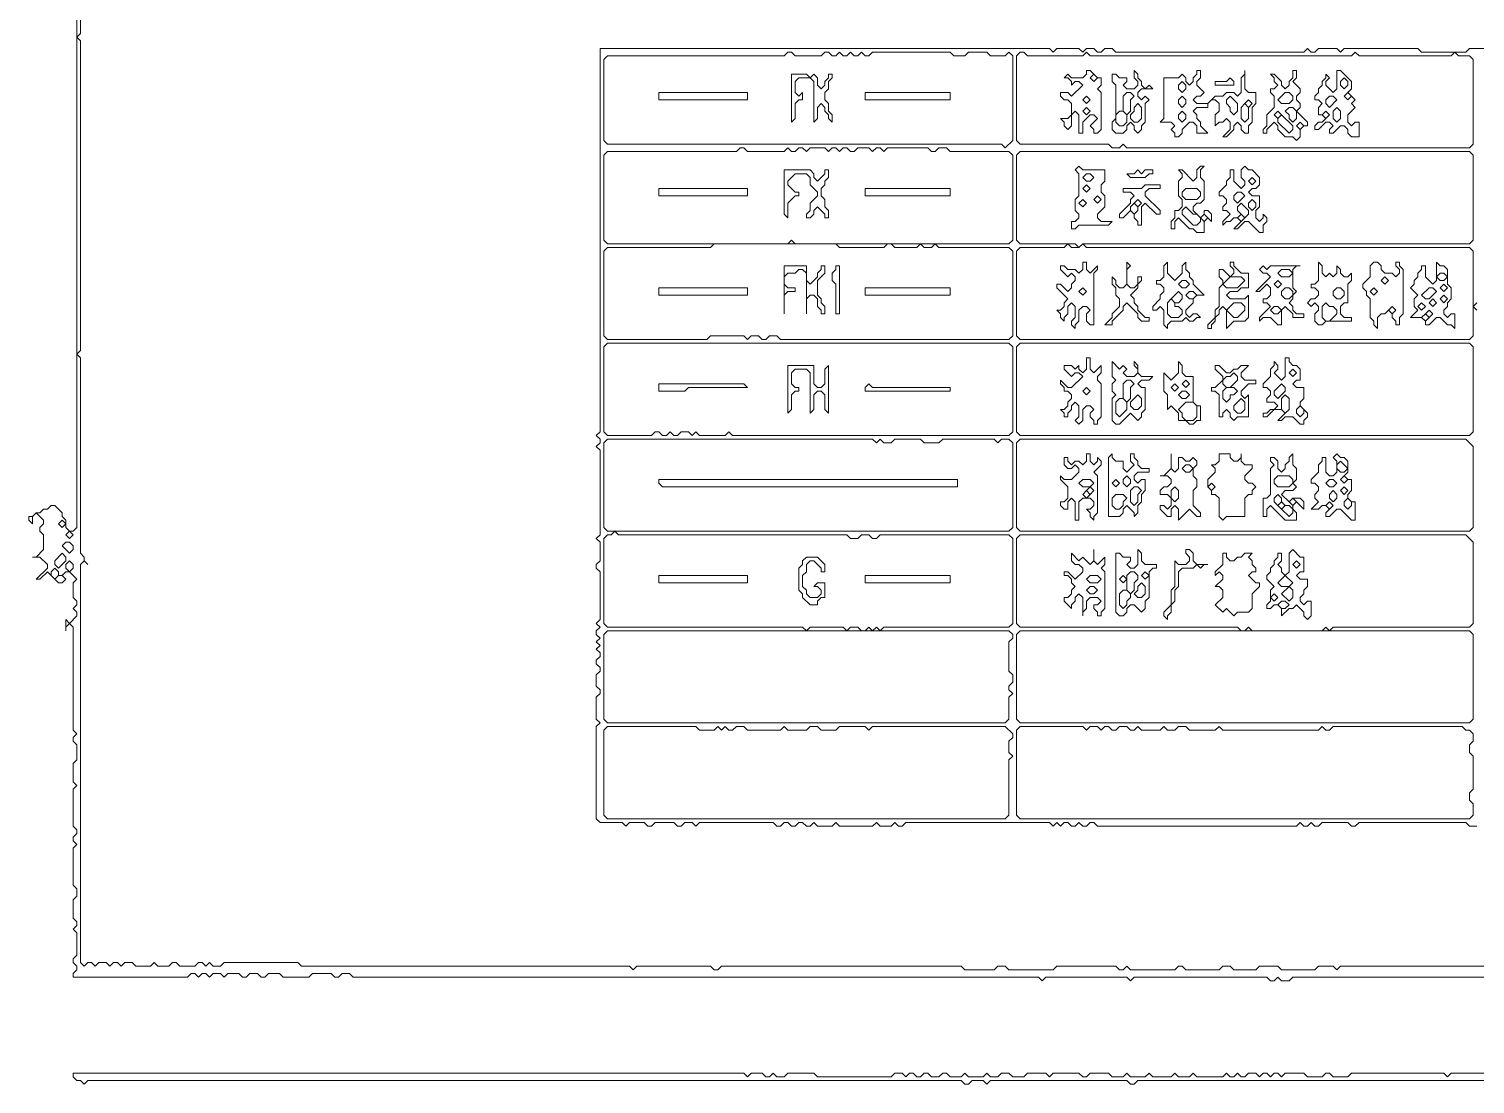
# Model space of a CAD drawing. Extents: x 4 to 2473, y 19 to 1752.
# Drawn here: x 11 to 403.5, y 19 to 305.3 of the extents above; entities that cross this region are included whole.
import ezdxf

# ---------------------------------------------------------------- set-up
doc = ezdxf.new("R2010")
doc.units = 0
doc.layers.add('TRACE_CURVE', color=3, linetype='Continuous', lineweight=0)
doc.layers.add('TRACE_TEXT_SYMBOL', color=6, linetype='Continuous', lineweight=0)

msp = doc.modelspace()

# ---------------------------------------------------------------- linework, layer by layer
at = {"layer": 'TRACE_CURVE', "color": 3}
for points in [[(24, 595), (24, 170), (23, 169), (22, 169), (21, 170)], [(64, 52), (63, 51), (61, 51), (60, 52), (59, 51), (58, 52), (57, 52), (56, 51), (52, 51), (51, 52), (50, 52), (49, 51), (46, 51), (45, 52), (44, 51), (40, 51), (39, 52), (37, 52), (36, 51), (35, 52), (34, 52), (33, 51), (32, 52), (30, 52), (29, 51), (28, 52), (27, 52), (26, 51), (25, 52), (25, 160), (26, 161), (27, 160), (26, 161), (26, 162), (25, 163), (25, 216), (24, 217), (25, 218), (25, 302), (24, 303), (25, 304), (25, 554)], [(624, 300), (402, 300), (401, 299), (389, 299), (388, 300), (368, 300), (367, 299), (366, 300), (361, 300), (360, 299), (359, 299), (358, 300), (357, 299), (306, 299), (305, 300), (303, 300), (302, 299), (301, 299), (300, 300), (298, 300), (297, 299), (296, 300), (290, 300), (289, 299), (288, 300), (166, 300), (166, 196), (165, 195), (166, 194), (166, 193), (165, 192), (166, 191), (166, 168), (165, 167), (166, 166), (166, 161), (165, 160), (165, 159), (166, 158), (166, 145), (165, 144), (166, 143), (165, 142), (165, 141), (166, 140), (165, 139), (166, 138), (165, 137), (166, 136), (166, 135), (165, 134), (165, 133), (166, 132), (166, 131), (165, 130), (165, 127), (166, 126), (166, 125), (165, 124), (165, 118), (166, 117), (165, 116), (165, 91)], [(404, 229), (403, 230), (404, 231)], [(21, 170), (21, 172), (20, 173), (20, 174), (18, 176), (17, 176), (16, 175), (15, 175), (14, 174), (13, 174), (12, 173), (11, 173), (11, 172), (12, 171), (12, 173), (13, 174), (15, 172), (15, 171), (14, 170), (14, 169), (15, 168), (15, 164), (13, 162), (12, 162), (14, 162), (16, 160), (16, 159), (13, 156), (14, 156), (16, 158), (19, 155), (20, 155), (21, 156), (20, 157), (21, 158), (22, 158), (24, 156), (23, 155), (23, 151), (24, 150), (24, 149), (23, 148), (24, 147), (24, 146), (22, 144), (21, 145), (21, 142), (21, 143), (22, 144), (23, 143), (23, 115), (24, 114), (23, 113), (23, 112), (24, 111), (24, 107), (23, 106), (23, 101), (24, 100), (23, 99), (23, 89), (24, 88), (24, 87), (23, 86)], [(165, 91), (166, 90), (172, 90), (173, 89), (174, 90), (178, 90), (179, 89), (180, 89), (181, 90), (186, 90), (187, 89), (188, 89), (189, 90), (191, 90), (192, 89), (193, 90), (213, 90), (214, 89), (215, 89), (216, 90), (217, 90), (218, 89), (219, 89), (220, 90), (221, 90), (222, 89), (223, 89), (224, 90), (225, 89), (229, 89), (230, 90), (231, 89), (240, 89), (241, 90), (242, 89), (245, 89), (246, 90), (247, 89), (248, 89), (249, 90), (288, 90), (289, 89), (290, 90), (291, 89), (292, 90), (293, 90), (294, 89), (295, 89), (296, 90), (297, 89), (298, 89), (299, 90), (300, 90), (301, 89), (355, 89), (356, 90), (357, 89), (358, 89), (359, 90), (360, 89), (361, 89), (362, 90), (369, 90), (370, 89)], [(370, 89), (371, 89), (372, 90), (401, 90), (402, 89), (404, 89)], [(23, 86), (23, 85), (24, 84), (23, 83), (23, 73), (24, 72), (24, 70), (23, 69), (23, 64), (24, 63), (24, 62), (23, 61), (24, 60), (24, 54), (23, 53), (23, 52), (24, 51), (24, 50), (23, 49), (23, 48), (54, 48), (55, 49), (56, 49), (57, 48), (58, 49), (59, 49), (60, 48), (61, 49), (63, 49), (64, 48), (65, 49), (68, 49), (69, 48), (70, 48), (71, 49), (73, 49), (74, 48), (75, 48), (76, 49), (79, 49), (80, 48), (87, 48), (88, 49), (93, 49), (94, 48), (95, 48), (96, 49), (98, 49), (99, 48), (285, 48), (286, 47), (287, 48), (309, 48), (310, 47), (311, 48), (347, 48), (348, 47), (349, 47), (350, 48), (351, 47), (353, 47), (354, 48), (525, 48)], [(605, 51), (367, 51), (366, 50), (365, 51), (361, 51), (360, 50), (351, 50), (350, 51), (345, 51), (344, 50), (338, 50), (337, 51), (335, 51), (334, 50), (325, 50), (324, 51), (323, 51), (322, 50), (310, 50), (309, 51), (308, 50), (307, 50), (306, 51), (290, 51), (289, 50), (277, 50), (276, 51), (274, 51), (273, 50), (265, 50), (264, 51), (199, 51), (198, 50), (197, 50), (196, 51), (176, 51), (175, 50), (174, 51), (85, 51), (84, 52), (64, 52)], [(321, 21), (316, 21), (315, 22), (314, 21), (310, 21), (309, 22), (308, 21), (305, 21), (304, 22), (299, 22), (298, 21), (297, 21), (296, 22), (289, 22), (288, 21), (287, 22), (282, 22), (281, 21), (278, 21), (277, 22), (275, 22), (274, 21), (272, 21), (271, 22), (270, 21), (266, 21), (265, 22), (264, 21), (261, 21), (260, 22), (259, 22), (258, 21), (256, 21), (255, 22), (254, 22), (253, 21), (252, 21), (251, 22), (250, 22), (249, 21), (248, 22), (246, 22), (245, 21), (225, 21), (224, 22), (217, 22), (216, 21), (214, 21), (213, 22), (212, 21), (211, 21), (210, 22), (207, 22), (206, 21), (205, 22), (23, 22), (23, 21), (24, 20), (25, 20), (26, 19), (27, 20), (264, 20), (265, 19), (266, 19)], [(266, 19), (267, 20), (270, 20), (271, 19), (272, 20), (309, 20), (310, 19), (311, 19), (312, 20), (532, 20)], [(692, 22), (397, 22), (396, 21), (395, 22), (370, 22), (369, 21), (365, 21), (364, 22), (363, 22), (362, 21), (358, 21), (357, 22), (352, 22), (351, 21), (350, 22), (349, 22), (348, 21), (347, 22), (346, 22), (345, 21), (344, 22), (342, 22), (341, 21), (340, 21), (339, 22), (338, 21), (337, 21), (336, 22), (335, 21), (328, 21), (327, 22), (326, 21), (323, 21), (322, 22), (321, 21)]]:
    msp.add_lwpolyline(points, dxfattribs=at)
for points in [[(216, 298), (217, 299), (218, 299), (219, 298), (226, 298), (227, 299), (228, 299), (229, 298), (230, 298), (231, 299), (232, 298), (233, 298), (234, 299), (235, 298), (236, 298), (237, 299), (238, 298), (239, 298), (240, 299), (261, 299), (262, 298), (265, 298), (266, 299), (271, 299), (272, 298), (276, 298), (277, 299), (278, 298), (278, 275), (276, 273), (275, 274), (168, 274), (167, 275), (167, 297), (168, 298)], [(279, 298), (280, 299), (281, 299), (282, 298), (297, 298), (298, 299), (299, 298), (370, 298), (371, 299), (372, 298), (397, 298), (398, 299), (399, 298), (402, 298), (403, 297), (403, 274), (402, 273), (309, 273), (308, 274), (307, 273), (305, 273), (304, 274), (280, 274), (279, 275)], [(203, 272), (204, 273), (205, 273), (206, 272), (216, 272), (217, 273), (218, 272), (219, 272), (220, 273), (221, 273), (222, 272), (223, 273), (227, 273), (228, 272), (229, 273), (230, 273), (231, 272), (232, 273), (233, 273), (234, 272), (235, 272), (236, 273), (239, 273), (240, 272), (241, 273), (242, 273), (243, 272), (244, 273), (255, 273), (256, 272), (257, 272), (258, 273), (260, 273), (261, 272), (277, 272), (278, 271), (278, 248), (277, 247), (219, 247), (218, 248), (217, 247), (168, 247), (167, 248), (167, 271), (168, 272)], [(279, 271), (280, 272), (402, 272), (403, 271), (403, 248), (402, 247), (297, 247), (296, 246), (295, 247), (280, 247), (279, 248)], [(196, 246), (197, 247), (230, 247), (231, 246), (243, 246), (244, 247), (245, 247), (246, 246), (252, 246), (253, 247), (254, 246), (256, 246), (257, 247), (258, 246), (277, 246), (278, 245), (278, 222), (277, 221), (215, 221), (214, 222), (212, 222), (211, 221), (210, 221), (209, 222), (207, 222), (206, 221), (205, 222), (196, 222), (195, 221), (168, 221), (167, 222), (167, 245), (168, 246)], [(292, 246), (293, 247), (294, 246), (296, 246), (297, 247), (298, 246), (402, 246), (403, 245), (403, 222), (402, 221), (280, 221), (279, 222), (279, 245), (280, 246)], [(167, 219), (168, 220), (277, 220), (278, 219), (278, 196), (277, 195), (202, 195), (201, 196), (200, 195), (193, 195), (192, 196), (191, 195), (190, 196), (188, 196), (187, 195), (186, 195), (185, 196), (184, 195), (183, 195), (182, 196), (181, 196), (180, 195), (168, 195), (167, 196)], [(279, 219), (280, 220), (402, 220), (403, 219), (403, 196), (402, 195), (280, 195), (279, 196)], [(167, 193), (168, 194), (240, 194), (241, 193), (242, 194), (243, 193), (245, 193), (246, 194), (253, 194), (254, 193), (258, 193), (259, 194), (273, 194), (274, 193), (275, 194), (277, 194), (278, 193), (278, 170), (277, 169), (168, 169), (167, 170)], [(279, 193), (280, 194), (401, 194), (403, 192), (403, 170), (402, 169), (280, 169), (279, 170)], [(19, 171), (20, 172), (21, 171), (20, 170)], [(21, 168), (22, 169), (23, 168), (22, 167)], [(169, 168), (170, 169), (171, 168), (233, 168), (234, 167), (236, 167), (237, 168), (239, 168), (240, 167), (241, 167), (242, 168), (277, 168), (278, 167), (278, 144), (277, 143), (243, 143), (242, 142), (241, 143), (240, 142), (239, 143), (238, 142), (237, 142), (236, 143), (234, 143), (233, 142), (232, 143), (223, 143), (222, 142), (221, 143), (168, 143), (167, 144), (167, 167), (168, 168)], [(20, 165), (21, 166), (22, 166), (23, 165), (23, 164), (22, 163)], [(279, 167), (280, 168), (401, 168), (403, 166), (403, 144), (402, 143), (365, 143), (364, 142), (363, 143), (362, 142), (343, 142), (342, 143), (341, 142), (340, 142), (339, 143), (280, 143), (279, 144)], [(20, 163), (21, 162), (21, 161), (19, 159), (18, 160), (18, 161)], [(21, 160), (22, 161), (23, 160), (23, 159), (22, 158), (21, 159)], [(17, 158), (18, 159), (19, 158), (19, 157), (18, 156), (17, 157)], [(18, 156), (19, 157), (20, 157), (21, 156), (20, 155), (19, 155)], [(167, 141), (168, 142), (277, 142), (278, 141), (278, 140), (277, 139), (277, 131), (278, 130), (278, 128), (277, 127), (277, 126), (278, 125), (277, 124), (277, 118), (276, 117), (168, 117), (167, 118)], [(279, 141), (280, 142), (402, 142), (403, 141), (403, 118), (402, 117), (280, 117), (279, 118)], [(167, 115), (168, 116), (192, 116), (193, 115), (197, 115), (198, 116), (199, 115), (200, 116), (201, 115), (202, 115), (203, 116), (205, 116), (206, 115), (215, 115), (216, 116), (217, 115), (222, 115), (223, 116), (225, 116), (226, 115), (230, 115), (231, 116), (238, 116), (239, 115), (240, 116), (276, 116), (278, 114), (278, 113), (277, 112), (277, 109), (278, 108), (277, 107), (277, 92), (276, 91), (168, 91), (167, 92)], [(279, 115), (280, 116), (297, 116), (298, 115), (299, 116), (301, 116), (302, 115), (303, 116), (304, 116), (305, 115), (306, 115), (307, 116), (309, 116), (310, 115), (311, 115), (312, 116), (313, 115), (318, 115), (319, 116), (320, 115), (322, 115), (323, 116), (325, 116), (326, 115), (333, 115), (334, 116), (335, 115), (361, 115), (362, 116), (363, 115), (364, 115), (365, 116), (400, 116), (401, 115), (402, 115), (403, 114), (403, 112), (402, 111), (402, 109), (403, 108), (403, 99), (402, 98), (402, 96), (403, 95), (403, 92), (402, 91), (280, 91), (279, 92)]]:
    msp.add_lwpolyline(points, close=True, dxfattribs=at)
at = {"layer": 'TRACE_TEXT_SYMBOL', "color": 6}
for points in [[(218, 293), (218, 280), (219, 281), (219, 285), (220, 286), (221, 286), (221, 288), (220, 287), (219, 288), (219, 291), (220, 292), (223, 292), (224, 291), (224, 280), (225, 281), (225, 284), (226, 285), (227, 284), (227, 283), (228, 282), (228, 281), (229, 280), (229, 282), (228, 283), (228, 285), (227, 286), (227, 288), (228, 289), (228, 291), (229, 292), (229, 293), (228, 293), (228, 292), (227, 291), (227, 290), (226, 289), (225, 290), (225, 292), (224, 293), (223, 292), (222, 293)], [(298, 294), (298, 293), (297, 292), (294, 292), (293, 293), (292, 292), (293, 292), (294, 291), (294, 290), (295, 291), (296, 291), (297, 290), (294, 287), (293, 288), (291, 288), (291, 287), (292, 286), (293, 286), (294, 285), (294, 282), (293, 281), (291, 281), (292, 280), (292, 279), (293, 278), (294, 279), (294, 282), (295, 283), (296, 282), (296, 277), (297, 277), (297, 280), (299, 282), (300, 282), (301, 281), (299, 279), (300, 278), (300, 277), (301, 277), (302, 278), (302, 288), (301, 289), (302, 290), (302, 292), (301, 292), (299, 294)], [(299, 292), (300, 293), (301, 292), (300, 291)], [(311, 294), (311, 292), (312, 291), (312, 290), (311, 289), (309, 289), (308, 290), (309, 291), (309, 292), (307, 292), (306, 293), (305, 293), (305, 291), (306, 290), (306, 281), (305, 280), (305, 278), (306, 277), (308, 277), (309, 278), (309, 279), (310, 280), (311, 279), (311, 278), (312, 277), (313, 278), (313, 279), (314, 280), (314, 285), (315, 286), (314, 287), (313, 286), (312, 287), (312, 288), (313, 289), (316, 289), (315, 290), (314, 289), (313, 290), (313, 291), (312, 292), (312, 293)], [(323, 290), (324, 291), (325, 290), (325, 289), (324, 288), (323, 289)], [(337, 292), (336, 291), (333, 291), (333, 290), (338, 290), (338, 291)], [(354, 294), (354, 292), (353, 291), (353, 290), (352, 289), (351, 290), (351, 291), (349, 293), (348, 293), (349, 292), (349, 291), (350, 290), (349, 289), (348, 289), (348, 288), (349, 287), (349, 284), (347, 282), (347, 279), (346, 278), (346, 277), (347, 277), (347, 278), (349, 280), (350, 279), (350, 278), (352, 276), (354, 276), (355, 275), (356, 276), (356, 278), (357, 279), (358, 279), (358, 280), (355, 283), (356, 284), (356, 285), (355, 286), (355, 287), (356, 288), (356, 289), (354, 291), (355, 292), (355, 294)], [(366, 294), (366, 289), (365, 288), (363, 290), (363, 291), (364, 292), (363, 293), (363, 292), (362, 291), (362, 290), (361, 289), (361, 288), (360, 287), (360, 286), (361, 286), (362, 285), (361, 284), (361, 282), (362, 282), (363, 281), (362, 280), (361, 280), (360, 279), (360, 278), (361, 278), (363, 280), (364, 280), (365, 279), (364, 278), (364, 277), (365, 277), (367, 279), (368, 279), (369, 278), (369, 277), (370, 276), (372, 276), (372, 280), (371, 280), (370, 279), (369, 280), (369, 282), (371, 284), (370, 285), (371, 286), (369, 288), (370, 289), (370, 291), (367, 294)], [(367, 291), (368, 292), (369, 291), (369, 290), (368, 289), (367, 290)], [(182, 288), (182, 286), (206, 286), (206, 288)], [(238, 288), (238, 286), (261, 286), (261, 288)], [(297, 286), (298, 287), (299, 286), (298, 285)], [(308, 287), (309, 288), (310, 288), (311, 287), (310, 286), (310, 283), (309, 282), (308, 283)], [(323, 286), (324, 287), (325, 286), (325, 285), (324, 284), (323, 285)], [(336, 286), (337, 287), (339, 285), (339, 283), (338, 282), (337, 283), (337, 284), (336, 285)], [(352, 288), (353, 288), (354, 287), (354, 286), (353, 285), (351, 285), (350, 286)], [(363, 286), (364, 287), (365, 287), (366, 286), (364, 284), (363, 285)], [(368, 287), (369, 288), (370, 287), (369, 286)], [(297, 283), (298, 284), (299, 283), (298, 282)], [(306, 282), (307, 283), (308, 283), (309, 282), (309, 280), (308, 279), (307, 279), (306, 280)], [(311, 284), (312, 285), (313, 284), (313, 281), (312, 280), (311, 280), (310, 281), (310, 282), (311, 283)], [(323, 282), (324, 283), (325, 282), (325, 281), (324, 280), (323, 281)], [(340, 284), (341, 285), (342, 284), (342, 281), (341, 280), (340, 281)], [(341, 285), (342, 286), (343, 285), (342, 284)], [(349, 282), (350, 283), (351, 282), (350, 281)], [(352, 283), (353, 284), (354, 284), (355, 283), (355, 281), (354, 280), (353, 281), (353, 282)], [(362, 282), (363, 283), (364, 282), (363, 281)], [(365, 283), (366, 284), (367, 283), (367, 281), (366, 280), (365, 281)], [(350, 281), (351, 282), (354, 279), (354, 278), (353, 277), (350, 280)], [(355, 279), (356, 280), (357, 279), (356, 278)], [(216, 267), (216, 255), (217, 254), (217, 258), (219, 260), (220, 260), (220, 261), (219, 261), (217, 263), (217, 264), (219, 266), (222, 266), (223, 265), (223, 263), (225, 261), (225, 260), (223, 258), (223, 256), (222, 255), (222, 254), (223, 254), (224, 255), (224, 256), (225, 257), (227, 255), (227, 254), (228, 254), (228, 256), (227, 257), (227, 259), (226, 260), (226, 262), (227, 263), (227, 264), (228, 265), (228, 267), (227, 267), (227, 266), (225, 264), (224, 265), (224, 266), (223, 267)], [(296, 268), (295, 267), (296, 266), (296, 260), (295, 259), (295, 256), (296, 255), (296, 254), (295, 253), (294, 253), (294, 251), (295, 251), (296, 252), (304, 252), (305, 253), (302, 253), (301, 254), (301, 255), (303, 257), (303, 260), (302, 261), (302, 263), (303, 264), (303, 267), (297, 267)], [(312, 267), (311, 266), (309, 266), (310, 265), (314, 265), (315, 266), (316, 266), (316, 267), (314, 267), (313, 266)], [(329, 268), (328, 267), (328, 265), (327, 264), (324, 267), (323, 267), (324, 266), (324, 265), (323, 264), (323, 260), (324, 259), (324, 257), (323, 256), (322, 256), (322, 254), (321, 253), (321, 251), (322, 251), (322, 253), (323, 254), (326, 251), (327, 251), (328, 250), (330, 250), (330, 253), (331, 254), (332, 253), (332, 255), (331, 256), (330, 256), (330, 255), (329, 254), (327, 256), (327, 257), (328, 258), (329, 258), (330, 259), (330, 264), (329, 265), (329, 267), (330, 268)], [(341, 268), (340, 267), (340, 265), (341, 264), (341, 263), (340, 262), (338, 264), (338, 267), (337, 267), (337, 265), (336, 264), (336, 263), (334, 261), (334, 260), (335, 260), (336, 259), (336, 258), (335, 257), (335, 256), (336, 256), (337, 255), (335, 253), (335, 252), (336, 253), (337, 253), (338, 254), (339, 254), (340, 253), (338, 251), (339, 251), (341, 253), (342, 253), (345, 250), (346, 250), (346, 252), (347, 253), (347, 254), (346, 255), (346, 254), (345, 253), (344, 254), (344, 256), (345, 257), (345, 260), (343, 260), (342, 261), (343, 262), (344, 262), (345, 263), (345, 265), (343, 267), (342, 267)], [(297, 265), (298, 266), (299, 266), (300, 265), (299, 264), (298, 264)], [(297, 262), (298, 263), (299, 262), (298, 261)], [(314, 263), (313, 262), (308, 262), (308, 261), (310, 261), (311, 260), (310, 259), (310, 258), (307, 255), (307, 254), (308, 254), (310, 256), (311, 255), (311, 254), (312, 253), (312, 252), (313, 252), (313, 257), (314, 258), (317, 255), (318, 255), (318, 256), (314, 260), (314, 261), (315, 262), (318, 262), (318, 263)], [(342, 264), (343, 265), (344, 264), (343, 263)], [(182, 262), (182, 260), (206, 260), (206, 262)], [(238, 262), (238, 260), (261, 260), (261, 262)], [(300, 259), (301, 260), (302, 259), (301, 258)], [(324, 261), (325, 262), (328, 262), (329, 261), (329, 260), (328, 259), (325, 259), (324, 260)], [(338, 260), (339, 261), (340, 261), (341, 260), (339, 258), (338, 259)], [(296, 258), (297, 259), (298, 258), (297, 257)], [(310, 257), (311, 258), (312, 257), (312, 256), (311, 255), (310, 256)], [(311, 258), (312, 259), (313, 258), (312, 257)], [(324, 256), (325, 257), (327, 255), (328, 255), (329, 254), (329, 253), (328, 252), (327, 252), (324, 255)], [(339, 257), (340, 258), (342, 256), (342, 255), (341, 254), (339, 256)], [(342, 258), (343, 259), (344, 258), (344, 257), (343, 256), (342, 257)], [(329, 254), (330, 255), (331, 254), (330, 253)], [(339, 254), (340, 255), (341, 254), (340, 253)], [(216, 241), (216, 228), (216, 233), (217, 234), (219, 234), (219, 235), (217, 235), (216, 236), (216, 238), (217, 239), (219, 239), (220, 240), (221, 240), (222, 239), (222, 228), (222, 232), (223, 233), (224, 233), (225, 232), (225, 230), (226, 229), (226, 228), (227, 228), (227, 230), (226, 231), (226, 232), (225, 233), (225, 237), (227, 239), (227, 241), (226, 241), (226, 240), (225, 239), (225, 238), (223, 236), (222, 237), (222, 241)], [(230, 241), (230, 240), (229, 239), (229, 237), (230, 236), (230, 228), (231, 228), (231, 241)], [(297, 242), (297, 240), (296, 239), (295, 240), (293, 240), (292, 241), (291, 241), (291, 240), (293, 238), (294, 239), (295, 238), (295, 237), (294, 236), (294, 235), (293, 234), (291, 236), (290, 236), (290, 235), (293, 232), (292, 231), (292, 230), (291, 229), (290, 229), (291, 228), (291, 227), (292, 226), (292, 227), (293, 228), (293, 230), (294, 231), (295, 230), (295, 227), (294, 226), (294, 225), (295, 224), (295, 225), (296, 226), (296, 229), (297, 230), (298, 230), (299, 229), (298, 228), (298, 226), (299, 225), (300, 225), (300, 239), (301, 240), (301, 241), (299, 239), (298, 240), (298, 242)], [(309, 242), (309, 236), (308, 235), (307, 235), (306, 236), (306, 237), (305, 238), (305, 236), (306, 235), (306, 233), (307, 232), (307, 230), (305, 228), (305, 227), (303, 225), (305, 225), (305, 226), (308, 229), (308, 230), (309, 231), (312, 228), (312, 227), (313, 226), (315, 226), (315, 227), (314, 227), (312, 229), (312, 230), (311, 231), (311, 232), (310, 233), (312, 235), (312, 236), (313, 237), (313, 238), (312, 238), (312, 236), (311, 235), (310, 235), (309, 236), (309, 240), (310, 241)], [(320, 242), (319, 241), (319, 238), (318, 237), (317, 237), (317, 236), (318, 236), (319, 235), (319, 234), (318, 233), (318, 232), (316, 230), (316, 229), (317, 229), (318, 230), (319, 229), (319, 225), (320, 224), (320, 225), (321, 226), (324, 226), (325, 227), (326, 226), (327, 226), (328, 227), (329, 227), (328, 228), (327, 228), (326, 227), (325, 228), (325, 229), (327, 231), (327, 232), (328, 233), (330, 233), (327, 236), (327, 237), (326, 238), (326, 239), (325, 240), (325, 242), (324, 241), (324, 239), (322, 237), (320, 239)], [(337, 242), (337, 241), (338, 240), (338, 239), (337, 238), (335, 240), (334, 240), (334, 238), (335, 237), (335, 236), (334, 235), (334, 230), (333, 229), (333, 227), (331, 225), (331, 224), (332, 224), (332, 225), (333, 226), (333, 227), (334, 228), (334, 229), (335, 230), (336, 229), (336, 224), (338, 226), (341, 226), (342, 227), (342, 233), (341, 232), (337, 232), (336, 233), (337, 234), (339, 234), (340, 235), (342, 235), (342, 239), (340, 239), (338, 241), (338, 242)], [(346, 241), (345, 240), (346, 239), (347, 239), (348, 238), (344, 234), (345, 234), (347, 236), (348, 235), (348, 233), (347, 232), (346, 232), (346, 231), (347, 231), (348, 230), (345, 227), (345, 226), (346, 227), (348, 227), (350, 225), (351, 225), (351, 229), (352, 230), (354, 228), (354, 227), (357, 227), (357, 228), (355, 228), (354, 229), (354, 230), (353, 231), (354, 232), (354, 233), (355, 234), (354, 235), (354, 240), (355, 241), (356, 241), (348, 241), (347, 240)], [(350, 239), (351, 240), (353, 240), (354, 239), (353, 238), (351, 238)], [(361, 242), (361, 237), (360, 236), (359, 236), (359, 235), (360, 235), (361, 234), (361, 233), (360, 232), (359, 232), (358, 231), (359, 230), (360, 231), (361, 230), (361, 229), (360, 228), (360, 226), (361, 225), (362, 225), (363, 226), (370, 226), (370, 227), (368, 227), (367, 228), (367, 230), (368, 231), (369, 231), (369, 236), (370, 237), (370, 239), (369, 238), (368, 238), (367, 239), (367, 240), (366, 241), (366, 239), (365, 238), (364, 239), (363, 238), (362, 239), (362, 241)], [(376, 242), (375, 241), (375, 238), (373, 236), (373, 235), (374, 234), (374, 233), (375, 232), (375, 227), (376, 226), (376, 225), (377, 224), (377, 227), (378, 228), (379, 228), (380, 229), (381, 228), (381, 227), (382, 226), (382, 225), (383, 225), (383, 227), (384, 228), (384, 240), (383, 241), (383, 242), (382, 242), (382, 241), (383, 240), (383, 239), (382, 238), (381, 239), (379, 239), (378, 240), (378, 241), (377, 242)], [(393, 242), (393, 237), (392, 236), (390, 238), (390, 241), (389, 241), (389, 240), (388, 239), (388, 238), (387, 237), (387, 236), (386, 235), (388, 233), (387, 232), (387, 230), (388, 229), (386, 227), (389, 227), (390, 226), (390, 225), (391, 225), (393, 227), (394, 227), (396, 225), (397, 225), (398, 224), (398, 228), (397, 228), (396, 227), (395, 228), (395, 229), (396, 230), (396, 231), (397, 232), (397, 235), (396, 236), (396, 240), (395, 241), (394, 241)], [(323, 236), (324, 237), (325, 237), (326, 236), (325, 235), (324, 235)], [(337, 238), (340, 238), (341, 237), (339, 235), (336, 235), (335, 236)], [(349, 236), (350, 237), (351, 236), (350, 235)], [(378, 237), (379, 238), (380, 237), (379, 236)], [(393, 238), (394, 239), (395, 239), (396, 238), (395, 237), (394, 237)], [(394, 235), (395, 236), (396, 235), (395, 234)], [(182, 235), (182, 233), (206, 233), (206, 235)], [(238, 235), (238, 233), (261, 233), (261, 235)], [(296, 234), (297, 235), (298, 234), (297, 233)], [(320, 231), (321, 232), (322, 231), (322, 230), (323, 230), (324, 229), (324, 228), (323, 227), (321, 227), (320, 228)], [(323, 234), (324, 233), (324, 232), (323, 231), (322, 231), (321, 232)], [(325, 233), (326, 234), (327, 234), (328, 233), (327, 232), (326, 232)], [(351, 234), (352, 235), (353, 235), (354, 234), (354, 233), (353, 232), (352, 232), (351, 233)], [(365, 234), (366, 235), (367, 235), (368, 234), (368, 233), (367, 232), (366, 232), (365, 233)], [(375, 234), (376, 235), (377, 234), (376, 233)], [(391, 235), (392, 235), (393, 234), (391, 232), (390, 232), (389, 233)], [(391, 231), (392, 232), (393, 231), (392, 230)], [(394, 232), (395, 233), (396, 232), (395, 231)], [(338, 231), (340, 231), (341, 230), (341, 229), (339, 227), (338, 227), (336, 229)], [(348, 229), (349, 230), (350, 230), (351, 229), (350, 228), (349, 228)], [(362, 230), (363, 231), (364, 230), (365, 230), (366, 229), (366, 228), (364, 226), (363, 226), (362, 227)], [(380, 229), (381, 230), (382, 229), (381, 228)], [(388, 230), (389, 231), (390, 230), (389, 229)], [(389, 227), (390, 228), (391, 227), (390, 226)], [(390, 228), (391, 229), (392, 228), (391, 227)], [(298, 216), (298, 213), (297, 212), (296, 213), (296, 214), (295, 213), (294, 214), (292, 214), (292, 213), (294, 211), (295, 212), (296, 212), (297, 211), (294, 208), (293, 208), (291, 210), (291, 209), (292, 208), (292, 207), (293, 207), (294, 206), (294, 205), (293, 204), (293, 203), (292, 202), (291, 202), (292, 201), (292, 200), (293, 200), (293, 201), (294, 202), (294, 203), (295, 204), (296, 203), (296, 200), (295, 199), (296, 198), (297, 199), (297, 202), (298, 203), (299, 203), (300, 202), (299, 201), (299, 200), (300, 199), (300, 198), (301, 198), (301, 199), (302, 200), (302, 209), (301, 210), (301, 211), (302, 212), (302, 214), (300, 212), (299, 213), (299, 216)], [(352, 216), (352, 211), (351, 210), (349, 212), (350, 213), (350, 214), (349, 215), (349, 214), (348, 213), (348, 211), (346, 209), (346, 208), (347, 208), (348, 207), (348, 206), (347, 205), (347, 204), (349, 204), (350, 203), (349, 202), (348, 202), (347, 201), (346, 201), (346, 200), (347, 200), (349, 202), (351, 202), (352, 201), (350, 199), (351, 199), (352, 200), (354, 200), (356, 198), (357, 198), (357, 199), (358, 200), (358, 201), (356, 203), (356, 204), (357, 205), (357, 208), (355, 208), (354, 209), (355, 210), (356, 210), (356, 213), (355, 214), (354, 214), (353, 215), (353, 216)], [(217, 214), (217, 201), (218, 202), (218, 206), (219, 207), (220, 207), (220, 208), (219, 208), (218, 209), (218, 212), (219, 213), (222, 213), (223, 212), (223, 201), (224, 202), (224, 206), (225, 207), (226, 207), (227, 206), (227, 202), (228, 201), (228, 214), (227, 213), (227, 209), (226, 208), (225, 208), (224, 209), (224, 214)], [(305, 215), (305, 211), (306, 210), (305, 209), (305, 207), (306, 206), (305, 205), (305, 199), (306, 198), (307, 198), (310, 201), (312, 199), (313, 200), (313, 201), (314, 202), (314, 208), (313, 208), (312, 209), (313, 210), (315, 210), (316, 211), (313, 211), (312, 212), (312, 214), (311, 215), (311, 214), (312, 213), (312, 212), (311, 211), (309, 211), (308, 212), (309, 213), (308, 214), (307, 213)], [(323, 215), (323, 212), (321, 210), (319, 212), (319, 207), (320, 206), (320, 202), (321, 203), (323, 201), (323, 199), (325, 199), (326, 198), (327, 198), (328, 199), (329, 199), (329, 203), (328, 203), (327, 204), (327, 211), (325, 211), (324, 212), (324, 214)], [(333, 214), (333, 213), (335, 211), (335, 210), (333, 208), (332, 208), (332, 207), (333, 207), (334, 206), (334, 200), (335, 200), (335, 201), (336, 202), (337, 201), (337, 200), (338, 199), (339, 200), (342, 200), (342, 206), (341, 205), (340, 206), (340, 207), (342, 209), (344, 209), (344, 210), (341, 210), (340, 211), (340, 212), (342, 214), (340, 214), (339, 213), (338, 213), (337, 212), (336, 212), (334, 214)], [(337, 211), (338, 212), (339, 211), (339, 210), (337, 208), (336, 208), (335, 209), (335, 210), (336, 211)], [(353, 212), (354, 213), (355, 212), (354, 211)], [(182, 209), (182, 207), (189, 207), (190, 208), (206, 208), (205, 209)], [(239, 209), (238, 208), (238, 207), (261, 207), (261, 208), (240, 208)], [(308, 209), (309, 210), (310, 210), (311, 209), (310, 208), (310, 205), (309, 204), (308, 205)], [(321, 208), (322, 209), (323, 208), (322, 207)], [(324, 209), (325, 210), (326, 209), (325, 208)], [(351, 209), (352, 208), (352, 207), (350, 205), (349, 206), (349, 207)], [(297, 207), (298, 208), (299, 207), (298, 206)], [(306, 204), (307, 205), (308, 205), (309, 204), (309, 202), (307, 200), (306, 201)], [(312, 206), (313, 205), (313, 203), (312, 202), (311, 202), (310, 203), (310, 204)], [(323, 206), (324, 207), (325, 207), (326, 206), (325, 205), (324, 205)], [(335, 207), (336, 208), (338, 208), (339, 207), (338, 206), (337, 206), (337, 205), (336, 204), (335, 205)], [(340, 205), (341, 204), (341, 202), (340, 201), (339, 201), (338, 202), (338, 203)], [(351, 205), (352, 206), (353, 205), (353, 202), (352, 201), (351, 202)], [(325, 204), (327, 204), (328, 203), (328, 200), (327, 199), (325, 199), (324, 200), (324, 201), (323, 202)], [(355, 202), (356, 203), (357, 202), (357, 201), (356, 200), (355, 201)], [(298, 190), (298, 188), (297, 187), (296, 188), (295, 188), (294, 187), (293, 188), (293, 189), (292, 189), (292, 187), (293, 186), (294, 186), (295, 187), (296, 186), (296, 185), (294, 183), (292, 183), (291, 184), (291, 183), (293, 181), (293, 178), (292, 177), (291, 177), (291, 176), (292, 175), (293, 175), (293, 177), (294, 178), (295, 177), (295, 172), (296, 172), (296, 177), (297, 178), (299, 178), (300, 177), (300, 176), (299, 175), (298, 175), (299, 174), (299, 173), (300, 172), (300, 173), (301, 174), (301, 184), (300, 185), (302, 187), (302, 188), (301, 189), (301, 188), (300, 187), (299, 188), (299, 190)], [(305, 190), (304, 189), (304, 173), (307, 173), (308, 174), (308, 175), (309, 176), (311, 174), (311, 173), (312, 174), (312, 176), (313, 177), (313, 179), (314, 180), (314, 183), (313, 183), (312, 182), (311, 183), (311, 184), (312, 185), (315, 185), (315, 186), (313, 186), (312, 187), (312, 188), (311, 189), (311, 190), (310, 190), (310, 188), (311, 187), (309, 185), (308, 186), (308, 188), (306, 188), (305, 189)], [(321, 190), (321, 186), (319, 184), (318, 184), (320, 184), (321, 183), (321, 182), (320, 181), (319, 181), (318, 180), (318, 179), (320, 179), (321, 178), (321, 176), (320, 175), (319, 176), (318, 176), (318, 175), (320, 173), (321, 173), (321, 175), (322, 176), (323, 175), (323, 172), (326, 175), (328, 173), (329, 173), (329, 174), (327, 176), (327, 180), (328, 181), (328, 183), (327, 184), (327, 186), (328, 187), (328, 188), (327, 189), (326, 188), (325, 188), (324, 189), (323, 189), (323, 186), (322, 185), (321, 186)], [(334, 190), (334, 188), (333, 187), (332, 187), (333, 186), (333, 185), (331, 183), (331, 181), (332, 180), (332, 179), (333, 179), (334, 178), (334, 173), (335, 172), (336, 173), (341, 173), (341, 178), (342, 179), (343, 179), (343, 180), (344, 181), (343, 182), (342, 182), (341, 183), (341, 184), (343, 186), (343, 187), (341, 187), (340, 188), (340, 190), (340, 189), (339, 188), (338, 188), (337, 189), (337, 190)], [(354, 190), (353, 189), (353, 188), (352, 187), (352, 186), (351, 185), (350, 186), (350, 188), (349, 189), (348, 189), (348, 188), (349, 187), (348, 186), (348, 179), (347, 178), (346, 178), (346, 173), (347, 173), (347, 175), (348, 176), (352, 172), (355, 172), (355, 174), (354, 175), (354, 176), (355, 177), (357, 175), (357, 177), (356, 178), (354, 178), (353, 177), (351, 179), (352, 180), (354, 180), (355, 181), (354, 182), (355, 183), (355, 186), (354, 187)], [(366, 190), (365, 189), (366, 188), (366, 185), (365, 184), (364, 184), (363, 185), (363, 189), (362, 189), (362, 188), (361, 187), (361, 185), (359, 183), (359, 182), (360, 182), (361, 181), (361, 180), (360, 179), (360, 178), (361, 177), (359, 175), (361, 175), (362, 176), (363, 176), (364, 175), (363, 174), (363, 173), (364, 173), (366, 175), (367, 175), (370, 172), (371, 172), (371, 177), (370, 177), (369, 178), (369, 179), (370, 180), (370, 183), (369, 183), (368, 184), (369, 185), (369, 188), (368, 189), (367, 189)], [(324, 186), (325, 187), (326, 187), (327, 186), (326, 185), (325, 185)], [(366, 187), (367, 188), (369, 186), (368, 185), (367, 185), (366, 186)], [(182, 183), (182, 182), (183, 181), (263, 181), (263, 183)], [(296, 182), (297, 183), (299, 183), (300, 182), (299, 181), (297, 181)], [(298, 180), (299, 181), (300, 180), (299, 179)], [(305, 182), (306, 183), (307, 182), (306, 181)], [(308, 183), (309, 184), (310, 183), (310, 182), (309, 181), (308, 182)], [(310, 180), (311, 181), (312, 181), (313, 180), (312, 179), (312, 177), (311, 176), (310, 177)], [(321, 180), (322, 181), (323, 180), (323, 178), (322, 177), (321, 178)], [(331, 181), (332, 182), (333, 181), (332, 180)], [(349, 183), (350, 184), (353, 184), (354, 183), (354, 182), (353, 181), (350, 181), (349, 182)], [(363, 182), (364, 183), (365, 183), (366, 182), (365, 181), (364, 181)], [(367, 183), (368, 184), (369, 183), (368, 182)], [(367, 180), (368, 181), (369, 180), (368, 179)], [(297, 179), (298, 180), (299, 179), (298, 178)], [(305, 178), (306, 179), (308, 179), (309, 178), (308, 177), (308, 176), (307, 175), (306, 175), (305, 176)], [(349, 178), (350, 179), (351, 178), (351, 177), (350, 176), (349, 177)], [(350, 176), (351, 177), (352, 176), (351, 175)], [(353, 177), (354, 178), (355, 177), (354, 176)], [(363, 176), (364, 177), (365, 176), (364, 175)], [(364, 179), (365, 180), (366, 179), (366, 178), (365, 177), (364, 178)], [(368, 177), (369, 178), (370, 177), (370, 176), (369, 175), (368, 176)], [(351, 175), (352, 176), (353, 176), (354, 175), (354, 174), (353, 173)], [(222, 162), (221, 161), (221, 160), (220, 159), (220, 153), (221, 152), (221, 151), (223, 149), (225, 149), (225, 150), (226, 151), (227, 151), (227, 155), (225, 155), (224, 154), (225, 154), (226, 153), (226, 152), (225, 151), (223, 151), (222, 152), (222, 153), (221, 154), (221, 157), (222, 158), (222, 160), (223, 161), (224, 161), (226, 159), (226, 158), (227, 158), (227, 160), (225, 162)], [(300, 164), (300, 161), (299, 160), (297, 162), (296, 161), (294, 163), (294, 161), (295, 160), (296, 160), (297, 159), (297, 158), (295, 156), (293, 158), (292, 158), (292, 157), (293, 157), (294, 156), (294, 155), (295, 154), (294, 153), (294, 152), (293, 151), (292, 151), (292, 150), (294, 148), (294, 149), (295, 150), (295, 151), (296, 152), (297, 151), (297, 146), (297, 147), (298, 148), (298, 150), (299, 151), (301, 151), (302, 150), (301, 149), (300, 149), (300, 148), (301, 147), (301, 146), (302, 146), (302, 147), (303, 148), (303, 158), (302, 159), (303, 160), (303, 162), (301, 160), (300, 161)], [(312, 164), (312, 160), (311, 159), (310, 159), (309, 160), (310, 161), (310, 162), (308, 162), (307, 163), (306, 163), (306, 147), (307, 146), (308, 146), (309, 147), (309, 148), (310, 149), (311, 149), (313, 147), (314, 148), (314, 150), (315, 151), (315, 158), (316, 159), (317, 159), (317, 160), (314, 160), (313, 161), (313, 163)], [(325, 164), (325, 163), (326, 162), (326, 161), (325, 160), (323, 160), (322, 161), (322, 154), (321, 153), (321, 149), (319, 147), (319, 146), (320, 145), (320, 146), (321, 147), (321, 149), (322, 150), (322, 153), (323, 154), (323, 158), (324, 159), (327, 159), (328, 160), (329, 159), (330, 160), (331, 160), (328, 160), (327, 161), (327, 163), (326, 164)], [(335, 163), (335, 160), (333, 158), (333, 157), (334, 158), (335, 157), (335, 156), (333, 154), (334, 154), (335, 153), (335, 151), (333, 149), (335, 147), (336, 148), (338, 146), (339, 147), (342, 147), (343, 148), (343, 152), (345, 154), (345, 155), (344, 155), (342, 157), (343, 158), (344, 158), (344, 159), (343, 160), (343, 161), (342, 162), (343, 163), (341, 163), (340, 162), (339, 162), (338, 161), (337, 161), (336, 162), (336, 163)], [(354, 164), (353, 163), (353, 158), (352, 157), (351, 158), (351, 159), (350, 160), (351, 161), (351, 163), (350, 163), (350, 162), (349, 161), (349, 160), (348, 159), (348, 158), (347, 157), (347, 156), (349, 154), (348, 153), (348, 150), (347, 149), (347, 148), (348, 148), (349, 149), (350, 149), (351, 148), (351, 146), (353, 148), (354, 148), (355, 149), (357, 147), (357, 146), (358, 145), (359, 146), (359, 150), (358, 150), (357, 149), (356, 150), (356, 151), (357, 152), (357, 153), (358, 154), (358, 156), (356, 156), (355, 157), (356, 158), (357, 158), (357, 162), (356, 162)], [(354, 160), (355, 161), (356, 160), (355, 159)], [(182, 157), (182, 155), (206, 155), (206, 157)], [(238, 157), (238, 155), (261, 155), (261, 157)], [(298, 156), (299, 157), (301, 157), (302, 156), (301, 155), (299, 155)], [(307, 156), (308, 157), (309, 156), (308, 155)], [(309, 157), (310, 158), (311, 158), (312, 157), (312, 156), (311, 155), (311, 153), (310, 152), (309, 153)], [(313, 157), (314, 158), (315, 157), (314, 156)], [(352, 157), (354, 155), (353, 154), (351, 154), (350, 155)], [(298, 153), (299, 154), (300, 154), (301, 153), (300, 152), (299, 152)], [(312, 154), (313, 155), (314, 154), (314, 152), (313, 151), (312, 151), (311, 152), (312, 153)], [(353, 154), (354, 153), (354, 151), (353, 150), (351, 152)], [(307, 152), (308, 153), (309, 153), (310, 152), (310, 151), (309, 150), (309, 149), (308, 148), (307, 149)], [(348, 151), (349, 152), (350, 151), (349, 150)], [(350, 149), (351, 150), (352, 150), (353, 149), (352, 148), (351, 148)]]:
    msp.add_lwpolyline(points, close=True, dxfattribs=at)
for points in [[(328, 294), (328, 293), (327, 292), (327, 291), (326, 290), (325, 291), (325, 292), (324, 293), (323, 292), (319, 292), (319, 281), (318, 280), (321, 280), (322, 279), (321, 278), (322, 277), (322, 276), (323, 276), (324, 277), (324, 278), (326, 280), (327, 280), (328, 279), (328, 277), (331, 277), (329, 279), (329, 280), (328, 281), (328, 282), (327, 283), (328, 284), (331, 284), (331, 285), (332, 286), (333, 286), (334, 285), (334, 283), (333, 282), (333, 279), (334, 280), (335, 280), (336, 281), (337, 280), (337, 278), (335, 276), (336, 276), (338, 278), (338, 279), (339, 280), (340, 279), (340, 278), (341, 277), (342, 277), (342, 279), (343, 280), (343, 284), (344, 285), (344, 288), (342, 288), (341, 289), (341, 294), (341, 293), (340, 292), (340, 288)], [(340, 288), (339, 287), (338, 288), (336, 288), (335, 287), (333, 287), (331, 285), (328, 285), (327, 286), (328, 287), (329, 287), (330, 288), (328, 290), (328, 291), (329, 292), (329, 294), (328, 294)]]:
    msp.add_lwpolyline(points, dxfattribs=at)

doc.saveas('drawing.dxf')
